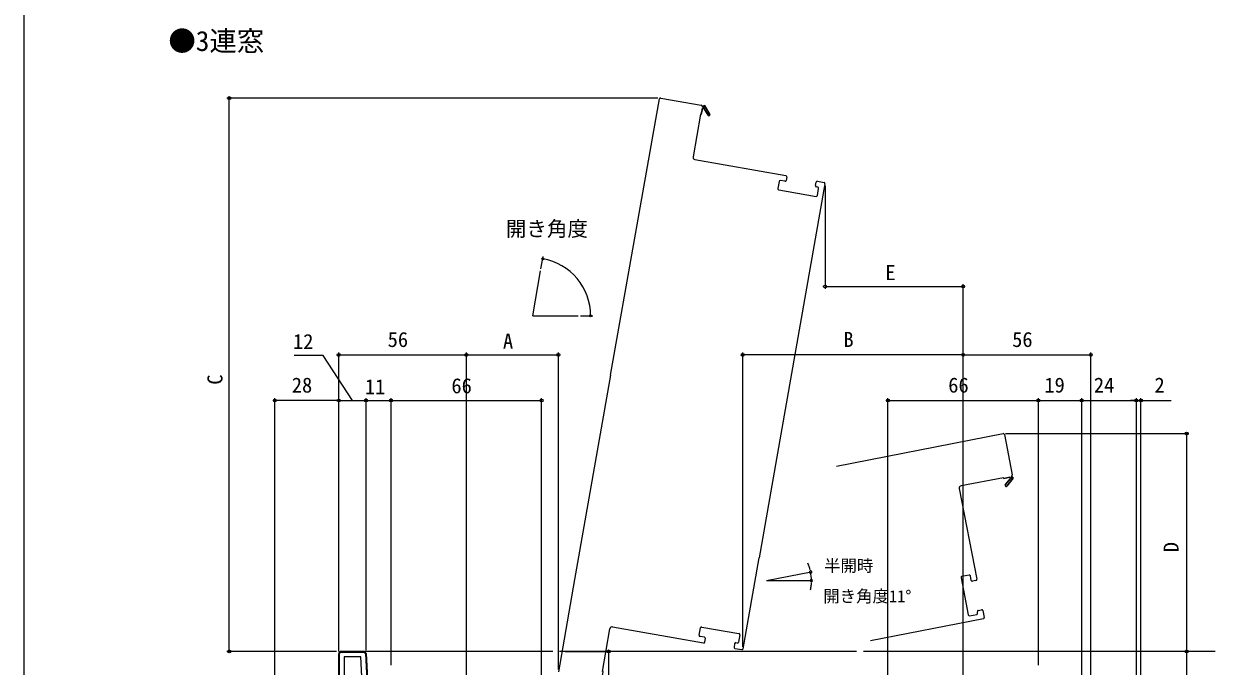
# Model space of a CAD drawing. Units: millimetres, scale not verified. Extents: x -526 to 524, y -783 to 779.
# Drawn here: x -526 to -3, y -337 to -56 of the extents above; entities that cross this region are included whole.
import ezdxf
from ezdxf.enums import TextEntityAlignment as Align

# ---------------------------------------------------------------- set-up
doc = ezdxf.new("R2010")
doc.units = ezdxf.units.MM
doc.header["$LTSCALE"] = 4
for name, color, linetype in [('0-2_USER1', 3, 'Continuous'), ('0-3_YKK_11', 7, 'Continuous'), ('0-4_YKK_12', 2, 'Continuous'), ('0-7_YKK_D', 6, 'Continuous'), ('0-8_YKK_ZWAK', 7, 'Continuous')]:
    doc.layers.add(name, color=color, linetype=linetype)
doc.styles.add('ＭＳ ゴシック', font='')
doc.styles.get('ＭＳ ゴシック').set_extended_font_data('MS Gothic')

msp = doc.modelspace()

# ---------------------------------------------------------------- linework, layer by layer
at = {"layer": '0-3_YKK_11'}
for p, q in [((-387.681, -392.328), (-387.681, -331.728)), ((-387.681, -333.272), (-387.381, -333.572)), ((-387.232, -330.893), (-387.013, -331.112)), ((-386.681, -330.728), (-376.63, -330.728)), ((-376.63, -330.728), (-386.681, -330.728)), ((-386.681, -331.028), (-376.63, -331.028)), ((-384.569, -330.728), (-384.269, -331.028)), ((-381.74, -330.728), (-381.44, -331.028)), ((-378.912, -330.728), (-378.612, -331.028)), ((-375.931, -331.691), (-374.512, -358.77)), ((-375.82, -333.82), (-375.503, -334.137)), ((-387.681, -336.1), (-387.381, -336.4)), ((-375.663, -336.805), (-375.346, -337.122))]:
    msp.add_line(p, q, dxfattribs=at)
msp.add_lwpolyline([(-387.681, -331.728), (-387.681, -385.728), (-387.381, -385.728), (-387.381, -331.728)], dxfattribs=at)
for points in [[(-376.591, -359.228), (-377.959, -333.128), (-385.281, -333.128), (-385.281, -359.228)], [(-375.632, -331.675), (-374.188, -359.228), (-357.681, -359.228), (-357.681, -361.628), (-357.681, -359.228), (-374.188, -359.228)]]:
    msp.add_lwpolyline(points, close=True, dxfattribs=at)
for centre, radius, start, end in [((-386.681, -331.728), 1, 90.00001, 179.99999), ((-386.681, -331.728), 1, 90.00001, 179.99999), ((-386.681, -331.728), 0.7, 90.00001, 179.99999), ((-376.63, -331.728), 1, 3.00003, 90), ((-376.63, -331.728), 1, 3.00003, 90), ((-376.63, -331.728), 0.7, 3.00002, 89.99999)]:
    msp.add_arc(centre, radius, start, end, dxfattribs=at)
at = {"layer": '0-4_YKK_12'}
for p, q in [((-268.369, -209.624), (-247.001, -88.502)), ((-246.422, -88.096), (-228.695, -91.217)), ((-225.626, -95.676), (-227.43, -92.597)), ((-227.43, -92.597), (-225.626, -95.676)), ((-231.379, -115.114), (-191.492, -122.136)), ((-194.474, -124.657), (-195.029, -127.808)), ((-191.925, -124.598), (-193.895, -124.251)), ((-191.086, -122.715), (-191.346, -124.192)), ((-178.543, -126.446), (-178.283, -124.969)), ((-177.704, -124.563), (-174.749, -125.083)), ((-174.344, -125.662), (-195.625, -246.293)), ((-194.623, -128.387), (-178.275, -131.266)), ((-177.547, -127.129), (-178.137, -127.025)), ((-177.696, -130.86), (-177.141, -127.708)), ((-302.575, -183.603), (-299.102, -163.906)), ((-302.575, -183.603), (-282.575, -183.603)), ((-169.337, -249.435), (-96.205, -235.226)), ((-95.619, -235.621), (-92.179, -253.29)), ((-195.626, -246.294), (-203.279, -289.629)), ((-95.242, -257.752), (-93.014, -254.964)), ((-93.014, -254.964), (-95.242, -257.752)), ((-115.45, -259.348), (-107.712, -299.102)), ((-210.302, -329.515), (-203.279, -289.629)), ((-200.037, -299.669), (-180.404, -295.853)), ((-111.134, -297.221), (-114.276, -297.832)), ((-110.166, -299.579), (-110.548, -297.616)), ((-200.037, -299.669), (-180.037, -299.669)), ((-114.671, -298.419), (-111.499, -314.713)), ((-108.107, -299.688), (-109.58, -299.974)), ((-107.376, -313.91), (-107.491, -313.321)), ((-107.096, -312.735), (-105.623, -312.448)), ((-105.037, -312.844), (-104.464, -315.788)), ((-104.859, -316.375), (-154.452, -326.01)), ((-110.913, -315.108), (-107.772, -314.497)), ((-267.51, -319.952), (-227.623, -326.974)), ((-229.565, -323.586), (-229.01, -320.434)), ((-228.431, -320.028), (-212.083, -322.907)), ((-211.677, -323.486), (-212.232, -326.637)), ((-227.19, -324.512), (-229.159, -324.165)), ((-227.044, -326.568), (-226.784, -325.091)), ((-213.981, -327.345), (-214.241, -328.822)), ((-212.811, -327.043), (-213.402, -326.939)), ((-293.757, -330.728), (-377.683, -330.728)), ((-160.463, -330.728), (-290.757, -330.728)), ((-213.835, -329.401), (-210.881, -329.921)), ((-3.181, -330.728), (-157.463, -330.728))]:
    msp.add_line(p, q, dxfattribs=at)
for points in [[(-227.792, -92.466), (-228.124, -92.587), (-228.6, -95.295), (-228.896, -95.243), (-232.19, -113.955)], [(-228.896, -95.243), (-228.6, -95.295), (-228.124, -92.587), (-227.792, -92.466)], [(-228.289, -91.796), (-227.204, -91.401), (-224.936, -95.271)], [(-224.936, -95.271), (-227.204, -91.401), (-228.289, -91.796)], [(-268.369, -209.624), (-284.173, -299.249), (-291.281, -339.628)], [(-93.022, -254.58), (-93.254, -254.314), (-95.953, -254.839), (-96.01, -254.545), (-114.66, -258.175)], [(-96.01, -254.545), (-95.953, -254.839), (-93.254, -254.314), (-93.022, -254.58)], [(-92.574, -253.876), (-91.817, -254.747), (-94.617, -258.252)], [(-94.617, -258.252), (-91.817, -254.747), (-92.574, -253.876)], [(-271.873, -342.462), (-272.144, -342.235), (-271.667, -339.527), (-271.962, -339.475), (-268.668, -320.763)]]:
    msp.add_lwpolyline(points, dxfattribs=at)
for centre, radius, start, end in [((-246.509, -88.588), 0.5, 80.01529, 170.01529), ((-228.781, -91.709), 0.5, 350.01529, 80.01529), ((-227.557, -92.381), 0.25, 300.37232, 200.01529), ((-227.557, -92.381), 0.25, 300.37232, 200.01529), ((-225.281, -95.473), 0.4, 210.37232, 30.37232), ((-225.281, -95.473), 0.4, 210.37232, 30.37232), ((-231.205, -114.129), 1, 170.01529, 260.01529), ((-193.982, -124.743), 0.5, 80.01529, 170.01529), ((-191.839, -124.105), 0.5, 260.01529, 350.01529), ((-191.579, -122.628), 0.5, 350.01529, 80.01529), ((-177.791, -125.055), 0.5, 80.01529, 170.01529), ((-174.836, -125.576), 0.5, 350.01529, 80.01529), ((-194.537, -127.895), 0.5, 170.01529, 260.01529), ((-178.051, -126.533), 0.5, 170.01529, 260.01529), ((-177.633, -127.622), 0.5, 350.01529, 80.01529), ((-178.188, -130.773), 0.5, 260.01529, 350.01529), ((-96.109, -235.717), 0.5, 11.01529, 101.01529), ((-92.858, -254.769), 0.25, 231.37232, 131.01529), ((-92.858, -254.769), 0.25, 231.37232, 131.01529), ((-92.67, -253.385), 0.5, 281.01529, 11.01529), ((-114.469, -259.157), 1, 101.01529, 191.01529), ((-94.93, -258.002), 0.4, 141.37232, 321.37232), ((-94.93, -258.002), 0.4, 141.37232, 321.37232), ((-114.18, -298.323), 0.5, 101.01529, 191.01529), ((-111.039, -297.712), 0.5, 11.01529, 101.01529), ((-109.675, -299.484), 0.5, 191.01529, 281.01529), ((-108.203, -299.197), 0.5, 281.01529, 11.01529), ((-107, -313.226), 0.5, 101.01529, 191.01529), ((-105.528, -312.939), 0.5, 11.01529, 101.01529), ((-111.008, -314.617), 0.5, 191.01529, 281.01529), ((-107.867, -314.006), 0.5, 281.01529, 11.01529), ((-104.955, -315.884), 0.5, 281.01529, 11.01529), ((-267.683, -320.936), 1, 80.01529, 170.01529), ((-229.073, -323.672), 0.5, 170.01529, 260.01529), ((-228.518, -320.521), 0.5, 80.01529, 170.01529), ((-212.169, -323.399), 0.5, 350.01529, 80.01529), ((-227.536, -326.481), 0.5, 260.01529, 350.01529), ((-227.276, -325.004), 0.5, 350.01529, 80.01529), ((-213.749, -328.909), 0.5, 170.01529, 260.01529), ((-213.488, -327.431), 0.5, 80.01529, 170.01529), ((-212.724, -326.551), 0.5, 260.01529, 350.01529), ((-210.794, -329.429), 0.5, 260.01529, 350.01529)]:
    msp.add_arc(centre, radius, start, end, dxfattribs=at)
at = {"layer": '0-7_YKK_D'}
for p, q in [((-247.651, -88.109), (-436.681, -88.109)), ((-435.681, -330.728), (-435.681, -88.109)), ((-174.336, -126.575), (-174.336, -171.728)), ((-298.928, -162.922), (-297.989, -157.594)), ((-174.336, -170.728), (-113.734, -170.728)), ((-113.734, -443.427), (-113.734, -169.728)), ((-281.575, -183.603), (-276.165, -183.603)), ((-387.681, -330.728), (-387.681, -199.728)), ((-387.681, -200.728), (-331.681, -200.728)), ((-331.681, -443.428), (-331.681, -199.728)), ((-331.681, -443.428), (-331.681, -199.728)), ((-331.681, -200.728), (-291.281, -200.728)), ((-291.281, -338.628), (-291.281, -199.728)), ((-210.415, -328.755), (-210.415, -199.728)), ((-113.734, -200.728), (-210.415, -200.728)), ((-113.734, -443.428), (-113.734, -199.728)), ((-113.734, -443.428), (-113.734, -199.728)), ((-113.734, -200.728), (-57.734, -200.728)), ((-57.734, -444.728), (-57.734, -199.728)), ((-415.681, -391.828), (-415.681, -219.728)), ((-387.681, -220.728), (-415.681, -220.728)), ((-387.681, -330.728), (-387.681, -219.728)), ((-387.681, -330.728), (-387.681, -219.728)), ((-387.681, -220.728), (-375.681, -220.728)), ((-375.681, -330.092), (-375.681, -219.728)), ((-375.681, -330.092), (-375.681, -219.728)), ((-375.681, -220.728), (-364.681, -220.728)), ((-364.681, -336.728), (-364.681, -219.728)), ((-364.681, -336.728), (-364.681, -219.728)), ((-364.681, -220.728), (-298.682, -220.728)), ((-298.682, -341.446), (-298.682, -219.728)), ((-146.734, -341.446), (-146.734, -219.728)), ((-146.734, -220.728), (-80.734, -220.728)), ((-80.734, -336.728), (-80.734, -219.728)), ((-80.734, -336.726), (-80.734, -219.728)), ((-80.734, -220.728), (-61.734, -220.728)), ((-61.734, -358.726), (-61.734, -219.728)), ((-61.734, -358.726), (-61.734, -219.728)), ((-61.734, -220.728), (-37.735, -220.728)), ((-37.735, -220.728), (-40.285, -220.728)), ((-37.735, -363.446), (-37.735, -219.728)), ((-37.735, -363.782), (-37.735, -219.728)), ((-37.735, -220.728), (-35.734, -220.728)), ((-35.734, -443.428), (-35.734, -219.728)), ((-35.734, -220.728), (-22.418, -220.728)), ((-95.205, -235.226), (-14.734, -235.226)), ((-15.734, -235.226), (-15.734, -330.728)), ((-180.907, -294.913), (-181.153, -293.923)), ((-180.351, -300.688), (-180.404, -301.707)), ((-388.681, -330.728), (-436.681, -330.728)), ((-288.281, -330.728), (-268.281, -330.728)), ((-269.281, -330.728), (-269.281, -445.728)), ((-10.291, -330.728), (-16.734, -330.728)), ((-11.291, -330.728), (-16.734, -330.728)), ((-15.734, -330.728), (-15.734, -445.728))]:
    msp.add_line(p, q, dxfattribs=at)
msp.add_lwpolyline([(-381.681, -220.728), (-394.518, -200.926), (-407.163, -200.926)], dxfattribs=at)
for centre, radius in [((-435.681, -88.109), 0.637), ((-298.163, -158.579), 0.425), ((-174.336, -170.728), 0.637), ((-113.734, -170.728), 0.637), ((-277.165, -183.603), 0.425), ((-387.681, -200.728), 0.637), ((-331.681, -200.728), 0.637), ((-331.681, -200.728), 0.637), ((-291.281, -200.728), 0.637), ((-210.415, -200.728), 0.637), ((-113.734, -200.728), 0.637), ((-113.734, -200.728), 0.637), ((-57.734, -200.728), 0.637), ((-415.681, -220.728), 0.637), ((-387.681, -220.728), 0.637), ((-387.681, -220.728), 0.637), ((-375.681, -220.728), 0.637), ((-375.681, -220.728), 0.637), ((-364.681, -220.728), 0.637), ((-364.681, -220.728), 0.637), ((-298.682, -220.728), 0.637), ((-146.734, -220.728), 0.637), ((-80.734, -220.728), 0.637), ((-80.734, -220.728), 0.637), ((-61.734, -220.728), 0.637), ((-61.734, -220.728), 0.637), ((-37.735, -220.728), 0.637), ((-37.735, -220.728), 0.637), ((-35.734, -220.728), 0.637), ((-15.734, -235.226), 0.637), ((-435.681, -330.728), 0.637), ((-269.281, -330.728), 0.637), ((-15.734, -330.728), 0.637), ((-15.734, -330.728), 0.637)]:
    msp.add_circle(centre, radius, dxfattribs=at)
for centre, radius, start, end in [((-302.575, -183.603), 25.41, 0, 80), ((-200.037, -299.669), 19.738, 16.92429, 22.84857), ((-180.661, -295.903), 0.51, 103.96214, 283.96214), ((-180.661, -295.903), 0.51, 283.96214, 103.96214), ((-200.037, -299.669), 19.738, 0, 11), ((-180.298, -299.669), 0.51, 87.03786, 267.03786), ((-200.037, -299.669), 19.738, 348.15143, 354.07571), ((-180.298, -299.669), 0.51, 267.03786, 87.03786)]:
    msp.add_arc(centre, radius, start, end, dxfattribs=at)
at = {"layer": '0-8_YKK_ZWAK'}
msp.add_line((-525.8, 747.1), (-525.8, -782.9), dxfattribs=at)

# ---------------------------------------------------------------- texts
at = {"layer": '0-2_USER1', "style": 'ＭＳ ゴシック'}
msp.add_text('●3連窓', height=8.798, dxfattribs=at).set_placement((-462.371, -70.131), align=Align.BOTTOM_LEFT)
at = {"layer": '0-7_YKK_D', "style": 'ＭＳ ゴシック'}
for s, height, p in [('開き角度', 6.598, (-314.334, -150.693)), ('E', 6.598, (-147.845, -169.928)), ('12', 6.598, (-407.744, -200.126)), ('56', 6.598, (-366.201, -199.228)), ('A', 6.598, (-315.623, -199.928)), ('B', 6.598, (-166.268, -199.228)), ('56', 6.598, (-92.254, -199.228)), ('28', 6.598, (-408.252, -219.228)), ('11', 6.598, (-376.19, -219.928)), ('66', 6.598, (-338.227, -219.528)), ('66', 6.598, (-120.28, -219.228)), ('19', 6.598, (-78.112, -219.228)), ('24', 6.598, (-56.381, -219.228)), ('2', 6.598, (-29.799, -219.228)), ('半開時', 5.279, (-174.756, -297.334)), ('開き角度11°', 5.279, (-175.083, -310.725))]:
    msp.add_text(s, height=height, dxfattribs=at).set_placement(p, align=Align.BOTTOM_LEFT)
for s, p in [('C', (-436.681, -213.791)), ('D', (-17.234, -287.247))]:
    msp.add_text(s, height=6.598, rotation=90, dxfattribs=at).set_placement(p, align=Align.BOTTOM_LEFT)

doc.saveas('drawing.dxf')
